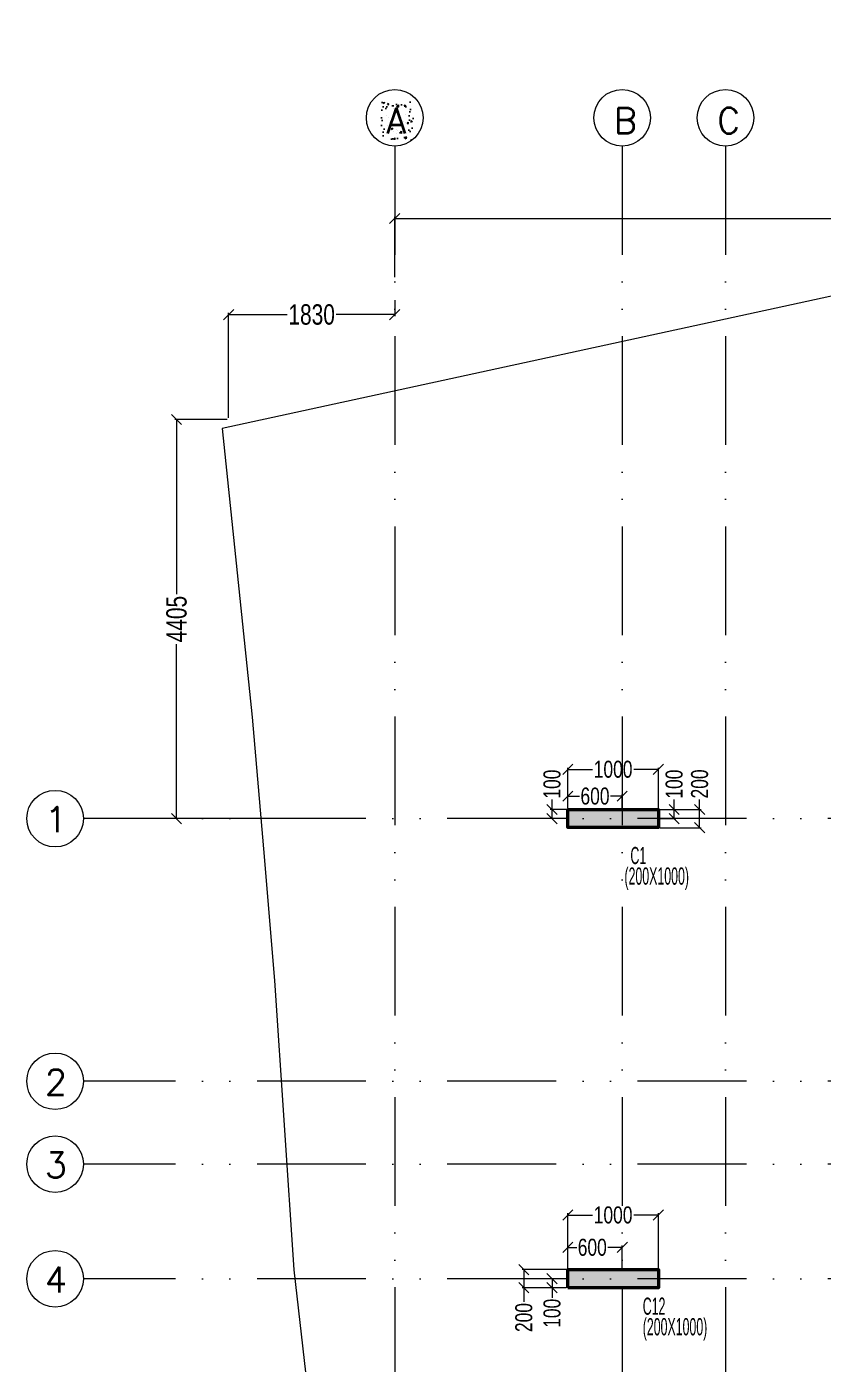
# Model space of a CAD drawing. Header units: millimetres. Extents: x 359 to 43503, y 1365 to 61403.
# Drawn here: x 359 to 9149, y 43944 to 58712 of the extents above; entities that cross this region are included whole.
import ezdxf

# ---------------------------------------------------------------- set-up
doc = ezdxf.new("R2010")
doc.units = ezdxf.units.MM
doc.linetypes.add('ACAD_ISO04W100', pattern=[30, 24, -3, 0, -3])
doc.linetypes.add('ACAD_ISO12W100', pattern=[21, 12, -3, 0, -3, 0, -3])
for name, color, linetype, lineweight in [('A-ANNO-DIMS', 8, 'Continuous', 15), ('A-ANNO-GRID-LINE', 9, 'ACAD_ISO04W100', 20), ('A-ANNO-GRID-TEXT', 2, 'Continuous', 15), ('A-CLMN', 5, 'Continuous', 50), ('A-CONC-PATT', 253, 'Continuous', 0), ('ESGridAnnotations', 181, 'Continuous', 20), ('S - GRID TXT', 4, 'Continuous', 13), ('S-COLS-IDEN', 4, 'Continuous', 9), ('STR-COL-DIM', 8, 'Continuous', 18)]:
    doc.layers.add(name, color=color, linetype=linetype, lineweight=lineweight)
doc.layers.add('AHC-A-HATCH', color=7, linetype='Continuous')
doc.styles.add('ROMANS', font='romans.shx')
doc.styles.add('SOBHA', font='swisscl.ttf')
doc.styles.add('Swis721 LtCn BT', font='swisscl.ttf', dxfattribs={"width": 0.7, "height": 250})
doc.dimstyles.new('S-75', dxfattribs={"dimscale": 75, "dimtxt": 2.5, "dimasz": 1.5, "dimexe": 0.25, "dimexo": 0.25, "dimgap": 0.1, "dimtad": 0, "dimdec": 0, "dimzin": 0, "dimdsep": 46, "dimtxsty": 'SOBHA', "dimblk": 'OBLIQUE', "dimcen": 0.09, "dimclrd": 9, "dimclre": 9, "dimclrt": 6, "dimadec": 5, "dimazin": 0, "dimtfac": 1, "dimtdec": 0, "dimtmove": 0, "dimatfit": 3, "dimfxl": 0.18, "dimtolj": 1, "dimtzin": 0, "dimlwd": -1, "dimlwe": -1, "dimarcsym": 0})

# ---------------------------------------------------------------- blocks, each defined once
blk = doc.blocks.new('A$Ca94b9103')
at = {"layer": 'A-CONC-PATT', "linetype": 'ByBlock'}
h = blk.add_hatch(color=256, dxfattribs=at)
h.dxf.hatch_style = 1
h.paths.add_polyline_path([(3110, 39786), (2110, 39786), (2110, 39586), (2110, 39586), (2310, 39586), (2310, 39586), (3110, 39586)])
at = {"layer": 'A-CONC-PATT'}
h = blk.add_hatch(color=256, dxfattribs=at)
h.dxf.hatch_style = 1
h.paths.add_polyline_path([(2110, 34706), (2110, 34506), (3110, 34506), (3110, 34706)])
at = {"layer": 'AHC-A-HATCH', "linetype": 'ByBlock'}
h = blk.add_hatch(dxfattribs=at)
h.set_pattern_fill('AR-CONC', color=8)
h.set_pattern_definition([(50, (327806.12, 1799510.83), (182.184669, -15.939086), [19.05, -209.55]), (355, (327806.12, 1799510.83), (-35.243421, 191.056845), [15.24, -167.640584]), (100.451445, (327821.3, 1799509.5), (146.941247, 175.117752), [16.190009, -178.090245]), (46.1842, (327806.12, 1799561.63), (271.07904, -42.042328), [28.575, -314.325]), (96.635558, (327828.7, 1799558.12), (237.404134, 247.426125), [24.285023, -267.13561]), (351.184151, (327806.12, 1799561.63), (237.404134, 247.426125), [22.859967, -251.45973]), (21, (327831.52, 1799548.93), (151.614391, -102.265198), [19.05, -209.55]), (326, (327831.52, 1799548.93), (61.802028, 184.187966), [15.24, -167.64]), (71.451445, (327844.15, 1799540.4), (213.41642, 81.922769), [16.190009, -178.089938]), (37.5, (327806.12, 1799510.83), (3.0886033, 84.5550389), [0, -165.608, 0, -170.18, 0, -168.275]), (7.5, (327806.12, 1799510.83), (66.8196625, 100.180575), [0, -97.028, 0, -161.798, 0, -64.135]), (327.5, (327749.48, 1799510.83), (135.5905952, -5.728744), [0, -63.5, 0, -198.12, 0, -262.89]), (317.5, (327724.08, 1799510.83), (148.129181, 25.426491), [0, -82.55, 0, -131.572, 0, -186.69])])
h.paths.add_polyline_path([(51, 47181), (407, 47181), (407, 47604), (51, 47604)])
at = {"layer": 'A-CLMN', "elevation": -1}
for points in [[(2310, 39586), (2310, 39586), (2110, 39586), (2110, 39586), (2110, 39786), (3110, 39786), (3110, 39586)], [(2110, 34506), (2110, 34706), (3110, 34706), (3110, 34506)]]:
    blk.add_lwpolyline(points, close=True, dxfattribs=at)
blk = doc.blocks.new('_Oblique')
at = {"color": 0, "linetype": 'ByBlock', "lineweight": -2}
blk.add_line((-0.5, -0.5), (0.5, 0.5), dxfattribs=at)
blk = doc.blocks.new('*D442')
at = {"layer": 'Defpoints', "color": 0, "transparency": 16777216}
for p in [(54435, -1588953), (20470, -1589618, 0), (54435, -1589618, 0)]:
    blk.add_point(p, dxfattribs=at)
at = {"layer": 'STR-COL-DIM', "color": 9, "transparency": 16777216}
for p, q in [((20470, -1589600), (20470, -1588934)), ((20470, -1588953), (33527, -1588953)), ((54435, -1588953), (34216, -1588953)), ((54435, -1589600), (54435, -1588934))]:
    blk.add_line(p, q, dxfattribs=at)
at = {"layer": 'STR-COL-DIM', "color": 9, "transparency": 16777216, "xscale": 112.5, "yscale": 112.5, "zscale": 112.5, "rotation": 180}
blk.add_blockref('_Oblique', (20470, -1588953), dxfattribs=at)
at = {"layer": 'STR-COL-DIM', "color": 9, "transparency": 16777216, "xscale": 112.5, "yscale": 112.5, "zscale": 112.5}
blk.add_blockref('_Oblique', (54435, -1588953), dxfattribs=at)
at = {"layer": 'STR-COL-DIM', "color": 6, "transparency": 16777216, "insert": (33872, -1588953), "char_height": 225, "attachment_point": 5, "style": 'SOBHA'}
blk.add_mtext('\\A1;33965', dxfattribs=at)
blk = doc.blocks.new('*D777')
at = {"layer": 'Defpoints', "color": 0, "transparency": 16777216}
for p in [(6156, 50069), (6330, 50069), (6330, 49969, 0)]:
    blk.add_point(p, dxfattribs=at)
at = {"layer": 'STR-COL-DIM', "color": 9, "transparency": 16777216}
for p, q in [((6311, 50069), (6137, 50069)), ((6156, 50069), (6156, 50181)), ((6156, 49969), (6156, 50069)), ((6311, 49969), (6137, 49969))]:
    blk.add_line(p, q, dxfattribs=at)
at = {"layer": 'STR-COL-DIM', "color": 9, "transparency": 16777216, "xscale": 112.5, "yscale": 112.5, "zscale": 112.5}
for p, rotation in [((6156, 50069), 90), ((6156, 49969), 270)]:
    blk.add_blockref('_Oblique', p, dxfattribs=dict(at, rotation=rotation))
at = {"layer": 'STR-COL-DIM', "color": 6, "transparency": 16777216, "insert": (6156, 50350), "char_height": 187.5, "attachment_point": 5, "rotation": 90, "style": 'SOBHA'}
blk.add_mtext('\\A1;100', dxfattribs=at)
blk = doc.blocks.new('*D778')
at = {"layer": 'Defpoints', "color": 0, "transparency": 16777216}
for p in [(7330, 50513), (6330, 50069, 0), (7330, 50069)]:
    blk.add_point(p, dxfattribs=at)
at = {"layer": 'STR-COL-DIM', "color": 9, "transparency": 16777216}
for p, q in [((6330, 50087), (6330, 50531)), ((6330, 50513), (6602, 50513)), ((7330, 50513), (7058, 50513)), ((7330, 50087), (7330, 50531))]:
    blk.add_line(p, q, dxfattribs=at)
at = {"layer": 'STR-COL-DIM', "color": 9, "transparency": 16777216, "xscale": 112.5, "yscale": 112.5, "zscale": 112.5, "rotation": 180}
blk.add_blockref('_Oblique', (6330, 50513), dxfattribs=at)
at = {"layer": 'STR-COL-DIM', "color": 9, "transparency": 16777216, "xscale": 112.5, "yscale": 112.5, "zscale": 112.5}
blk.add_blockref('_Oblique', (7330, 50513), dxfattribs=at)
at = {"layer": 'STR-COL-DIM', "color": 6, "transparency": 16777216, "insert": (6830, 50513), "char_height": 187.5, "attachment_point": 5, "style": 'SOBHA'}
blk.add_mtext('\\A1;1000', dxfattribs=at)
blk = doc.blocks.new('*D779')
at = {"layer": 'Defpoints', "color": 0, "transparency": 16777216}
for p in [(6330, 50217), (6330, 50069), (6930, 50069, 0)]:
    blk.add_point(p, dxfattribs=at)
at = {"layer": 'STR-COL-DIM', "color": 9, "transparency": 16777216}
for p, q in [((6330, 50087), (6330, 50235)), ((6330, 50217), (6458, 50217)), ((6930, 50217), (6802, 50217)), ((6930, 50087), (6930, 50235))]:
    blk.add_line(p, q, dxfattribs=at)
at = {"layer": 'STR-COL-DIM', "color": 9, "transparency": 16777216, "xscale": 112.5, "yscale": 112.5, "zscale": 112.5, "rotation": 180}
blk.add_blockref('_Oblique', (6330, 50217), dxfattribs=at)
at = {"layer": 'STR-COL-DIM', "color": 9, "transparency": 16777216, "xscale": 112.5, "yscale": 112.5, "zscale": 112.5}
blk.add_blockref('_Oblique', (6930, 50217), dxfattribs=at)
at = {"layer": 'STR-COL-DIM', "color": 6, "transparency": 16777216, "insert": (6630, 50217), "char_height": 187.5, "attachment_point": 5, "style": 'SOBHA'}
blk.add_mtext('\\A1;600', dxfattribs=at)
blk = doc.blocks.new('*D780')
at = {"layer": 'Defpoints', "color": 0, "transparency": 16777216}
for p in [(7330, 50069, -1), (7785, 50069), (7330, 49869, -1)]:
    blk.add_point(p, dxfattribs=at)
at = {"layer": 'STR-COL-DIM', "color": 9, "transparency": 16777216}
for p, q in [((7349, 50069), (7803, 50069)), ((7785, 50069), (7785, 50181)), ((7785, 49869), (7785, 50069)), ((7349, 49869), (7803, 49869))]:
    blk.add_line(p, q, dxfattribs=at)
at = {"layer": 'STR-COL-DIM', "color": 9, "transparency": 16777216, "xscale": 112.5, "yscale": 112.5, "zscale": 112.5}
for p, rotation in [((7785, 50069), 90), ((7785, 49869), 270)]:
    blk.add_blockref('_Oblique', p, dxfattribs=dict(at, rotation=rotation))
at = {"layer": 'STR-COL-DIM', "color": 6, "transparency": 16777216, "insert": (7785, 50352), "char_height": 187.5, "attachment_point": 5, "rotation": 90, "style": 'SOBHA'}
blk.add_mtext('\\A1;200', dxfattribs=at)
blk = doc.blocks.new('*D781')
at = {"layer": 'Defpoints', "color": 0, "transparency": 16777216}
for p in [(7330, 50069), (7504, 50069), (7330, 49969, 0)]:
    blk.add_point(p, dxfattribs=at)
at = {"layer": 'STR-COL-DIM', "color": 9, "transparency": 16777216}
for p, q in [((7349, 50069), (7523, 50069)), ((7504, 50069), (7504, 50181)), ((7504, 49969), (7504, 50069)), ((7349, 49969), (7523, 49969))]:
    blk.add_line(p, q, dxfattribs=at)
at = {"layer": 'STR-COL-DIM', "color": 9, "transparency": 16777216, "xscale": 112.5, "yscale": 112.5, "zscale": 112.5}
for p, rotation in [((7504, 50069), 90), ((7504, 49969), 270)]:
    blk.add_blockref('_Oblique', p, dxfattribs=dict(at, rotation=rotation))
at = {"layer": 'STR-COL-DIM', "color": 6, "transparency": 16777216, "insert": (7504, 50350), "char_height": 187.5, "attachment_point": 5, "rotation": 90, "style": 'SOBHA'}
blk.add_mtext('\\A1;100', dxfattribs=at)
blk = doc.blocks.new('*D822')
at = {"layer": 'Defpoints', "color": 0, "transparency": 16777216}
for p in [(6156, 44789), (6330, 44889, 0), (6330, 44789)]:
    blk.add_point(p, dxfattribs=at)
at = {"layer": 'STR-COL-DIM', "color": 9, "transparency": 16777216}
for p, q in [((6311, 44889), (6137, 44889)), ((6311, 44789), (6137, 44789)), ((6156, 44889), (6156, 44789)), ((6156, 44789), (6156, 44676))]:
    blk.add_line(p, q, dxfattribs=at)
at = {"layer": 'STR-COL-DIM', "color": 9, "transparency": 16777216, "xscale": 112.5, "yscale": 112.5, "zscale": 112.5}
for p, rotation in [((6156, 44889), 90), ((6156, 44789), 270)]:
    blk.add_blockref('_Oblique', p, dxfattribs=dict(at, rotation=rotation))
at = {"layer": 'STR-COL-DIM', "color": 6, "transparency": 16777216, "insert": (6156, 44507), "char_height": 187.5, "attachment_point": 5, "rotation": 90, "style": 'SOBHA'}
blk.add_mtext('\\A1;100', dxfattribs=at)
blk = doc.blocks.new('*D823')
at = {"layer": 'Defpoints', "color": 0, "transparency": 16777216}
for p in [(5845, 44989), (6330, 44989, 0), (6330, 44789, 0)]:
    blk.add_point(p, dxfattribs=at)
at = {"layer": 'STR-COL-DIM', "color": 9, "transparency": 16777216}
for p, q in [((6311, 44989), (5827, 44989)), ((5845, 44989), (5845, 44789)), ((6311, 44789), (5827, 44789)), ((5845, 44789), (5845, 44632))]:
    blk.add_line(p, q, dxfattribs=at)
at = {"layer": 'STR-COL-DIM', "color": 9, "transparency": 16777216, "xscale": 112.5, "yscale": 112.5, "zscale": 112.5}
for p, rotation in [((5845, 44989), 90), ((5845, 44789), 270)]:
    blk.add_blockref('_Oblique', p, dxfattribs=dict(at, rotation=rotation))
at = {"layer": 'STR-COL-DIM', "color": 6, "transparency": 16777216, "insert": (5845, 44460), "char_height": 187.5, "attachment_point": 5, "rotation": 90, "style": 'SOBHA'}
blk.add_mtext('\\A1;200', dxfattribs=at)
blk = doc.blocks.new('*D824')
at = {"layer": 'Defpoints', "color": 0, "transparency": 16777216}
for p in [(7330, 45592), (6330, 44989, 0), (7330, 44989, 0)]:
    blk.add_point(p, dxfattribs=at)
at = {"layer": 'STR-COL-DIM', "color": 9, "transparency": 16777216}
for p, q in [((6330, 45007), (6330, 45611)), ((6330, 45592), (6602, 45592)), ((7330, 45592), (7058, 45592)), ((7330, 45007), (7330, 45611))]:
    blk.add_line(p, q, dxfattribs=at)
at = {"layer": 'STR-COL-DIM', "color": 9, "transparency": 16777216, "xscale": 112.5, "yscale": 112.5, "zscale": 112.5, "rotation": 180}
blk.add_blockref('_Oblique', (6330, 45592), dxfattribs=at)
at = {"layer": 'STR-COL-DIM', "color": 9, "transparency": 16777216, "xscale": 112.5, "yscale": 112.5, "zscale": 112.5}
blk.add_blockref('_Oblique', (7330, 45592), dxfattribs=at)
at = {"layer": 'STR-COL-DIM', "color": 6, "transparency": 16777216, "insert": (6830, 45592), "char_height": 187.5, "attachment_point": 5, "style": 'SOBHA'}
blk.add_mtext('\\A1;1000', dxfattribs=at)
blk = doc.blocks.new('*D825')
at = {"layer": 'Defpoints', "color": 0, "transparency": 16777216}
for p in [(6330, 45235), (6330, 44989), (6931, 44989)]:
    blk.add_point(p, dxfattribs=at)
at = {"layer": 'STR-COL-DIM', "color": 9, "transparency": 16777216}
for p, q in [((6330, 45007), (6330, 45254)), ((6330, 45235), (6428, 45235)), ((6931, 45235), (6772, 45235)), ((6931, 45007), (6931, 45254))]:
    blk.add_line(p, q, dxfattribs=at)
at = {"layer": 'STR-COL-DIM', "color": 9, "transparency": 16777216, "xscale": 112.5, "yscale": 112.5, "zscale": 112.5, "rotation": 180}
blk.add_blockref('_Oblique', (6330, 45235), dxfattribs=at)
at = {"layer": 'STR-COL-DIM', "color": 9, "transparency": 16777216, "xscale": 112.5, "yscale": 112.5, "zscale": 112.5}
blk.add_blockref('_Oblique', (6931, 45235), dxfattribs=at)
at = {"layer": 'STR-COL-DIM', "color": 6, "transparency": 16777216, "insert": (6600, 45235), "char_height": 187.5, "attachment_point": 5, "style": 'SOBHA'}
blk.add_mtext('\\A1;600', dxfattribs=at)
blk = doc.blocks.new('*D513')
at = {"layer": 'Defpoints', "color": 0, "transparency": 16777216}
for p in [(2012, 54375), (2587, 54375, 0), (3232, 49969, 0)]:
    blk.add_point(p, dxfattribs=at)
at = {"layer": 'STR-COL-DIM', "color": 9, "transparency": 16777216}
for p, q in [((2569, 54375), (1993, 54375)), ((2012, 54375), (2012, 52448)), ((2012, 49969), (2012, 51896)), ((3213, 49969), (1993, 49969))]:
    blk.add_line(p, q, dxfattribs=at)
at = {"layer": 'STR-COL-DIM', "color": 9, "transparency": 16777216, "xscale": 112.5, "yscale": 112.5, "zscale": 112.5}
for p, rotation in [((2012, 54375), 90), ((2012, 49969), 270)]:
    blk.add_blockref('_Oblique', p, dxfattribs=dict(at, rotation=rotation))
at = {"layer": 'STR-COL-DIM', "color": 6, "transparency": 16777216, "insert": (2012, 52172), "char_height": 225, "attachment_point": 5, "rotation": 90, "style": 'SOBHA'}
blk.add_mtext('\\A1;4405', dxfattribs=at)
blk = doc.blocks.new('*D516')
at = {"layer": 'Defpoints', "color": 0, "transparency": 16777216}
for p in [(4420, 55712, 0), (4420, 55534), (2587, 54375, 0)]:
    blk.add_point(p, dxfattribs=at)
at = {"layer": 'STR-COL-DIM', "color": 9, "transparency": 16777216}
for p, q in [((4420, 55694), (4420, 55515)), ((2587, 54394), (2587, 55553)), ((2587, 55534), (3231, 55534)), ((4420, 55534), (3775, 55534))]:
    blk.add_line(p, q, dxfattribs=at)
at = {"layer": 'STR-COL-DIM', "color": 9, "transparency": 16777216, "xscale": 112.5, "yscale": 112.5, "zscale": 112.5, "rotation": 180}
blk.add_blockref('_Oblique', (2587, 55534), dxfattribs=at)
at = {"layer": 'STR-COL-DIM', "color": 9, "transparency": 16777216, "xscale": 112.5, "yscale": 112.5, "zscale": 112.5}
blk.add_blockref('_Oblique', (4420, 55534), dxfattribs=at)
at = {"layer": 'STR-COL-DIM', "color": 6, "transparency": 16777216, "insert": (3503, 55534), "char_height": 225, "attachment_point": 5, "style": 'SOBHA'}
blk.add_mtext('\\A1;1830', dxfattribs=at)
blk = doc.blocks.new('A$Cacf424a8')
at = {"layer": 'S-COLS-IDEN', "color": 3, "char_height": 190, "width": 501.43, "attachment_point": 1, "style": 'Swis721 LtCn BT'}
for s, insert in [('\\pxt2;C1', (691, -412, 0)), ('C12', (827, -5388, -1))]:
    blk.add_mtext(s, dxfattribs=dict(at, insert=insert))
at = {"layer": 'S-COLS-IDEN', "char_height": 190, "width": 501.43, "attachment_point": 1, "style": 'Swis721 LtCn BT'}
for insert in [(625, -639, 0), (827, -5615, -1)]:
    blk.add_mtext('(200X1000)', dxfattribs=dict(at, insert=insert))
blk = doc.blocks.new('STRG')
at = {"layer": 'A-ANNO-DIMS', "linetype": 'ACAD_ISO12W100', "ltscale": 100}
for p, q in [((20470.1, -1588153, -0.3), (20470.1, -1637469.2, -0.3)), ((22980.1, -1588153, -0.1), (22980.1, -1637469.2, -0.1)), ((24120.1, -1588153, -0.1), (24120.1, -1637469.2, -0.1)), ((55854, -1595579.8, -0.8), (17033.9, -1595579.8, -0.8)), ((55854, -1598479.8, -0.3), (17033.9, -1598479.8, -0.3)), ((55854, -1599394.8, -0.1), (17033.9, -1599394.8, -0.1)), ((55854, -1600659.7, -0.8), (17033.9, -1600659.7, -0.8))]:
    blk.add_line(p, q, dxfattribs=at)
at = {"layer": 'A-ANNO-GRID-TEXT'}
for centre in [(20470.1, -1587840.8, -0.3), (22980.1, -1587840.8, -0.1), (24120.1, -1587840.8, -0.1), (16721.7, -1595579.8, -0.8), (16721.7, -1598479.8, -0.3), (16721.7, -1599394.8), (16721.7, -1600659.7)]:
    blk.add_circle(centre, 312.3, dxfattribs=at)
at = {"layer": 'A-ANNO-GRID-TEXT', "style": 'ROMANS'}
for s, p in [('A', (20377.7, -1588013.6)), ('B', (22887.7, -1588013.6, 0.2)), ('C', (24027.7, -1588013.6, 0.2)), ('1', (16610.3, -1595730.5, -0.6)), ('2', (16610.3, -1598630.6, 0)), ('3', (16610.3, -1599545.5, 0.3)), ('4', (16610.3, -1600810.5, 0.3))]:
    blk.add_text(s, height=282.2, dxfattribs=at).set_placement(p)
at = {"layer": 'STR-COL-DIM'}
dim = blk.add_linear_dim(base=(54435.1, -1588953), p1=(20469.8, -1589618.3, -0.3), p2=(54435.1, -1589618.3, -0.4), dimstyle='S-75', override={"dimtxt": 3, "dimtmove": 1}, dxfattribs=at)
dim.commit()
dim.dimension.update_dxf_attribs({"geometry": '*D442', "text_midpoint": (33871.6, -1588953), "dimtype": 128})

msp = doc.modelspace()

# ---------------------------------------------------------------- linework, layer by layer
at = {"layer": 'ESGridAnnotations', "ltscale": 0.01, "elevation": -2692.9}
msp.add_lwpolyline([(22243.8, 58712.3), (20770.2, 58285.2), (19994.2, 58073.4), (2516.2, 54275.2), (2846.6, 51090.9), (2969.7, 49635.8), (3092.9, 48180.7), (3199.7, 46583.1), (3306.5, 44985.6), (3746, 41111.9), (2130.4, 35963.8), (1833.7, 31994.7)], dxfattribs=at)

# ---------------------------------------------------------------- block references
msp.add_blockref('A$Ca94b9103', (4219.5, 10283.2, 0.8))
at = {"layer": 'A-ANNO-GRID-LINE'}
msp.add_blockref('STRG', (-16050.5, 1645548.5, 0.4), dxfattribs=at)
at = {"layer": 'S - GRID TXT', "color": 210, "linetype": 'ByBlock'}
msp.add_blockref('A$Cacf424a8', (6329.9, 50068.7), dxfattribs=at)

# ---------------------------------------------------------------- dimensions: what is measured, and where the dimension line sits
at = {"layer": 'STR-COL-DIM'}
dim = msp.add_linear_dim(base=(4419.5, 55534.1, 0.4), p1=(2587.3, 54375.1, 0.8), p2=(4419.5, 55712.4, 0.5), dimstyle='S-75', override={"dimtxt": 3, "dimrnd": 5}, dxfattribs=at)
dim.commit()
dim.dimension.update_dxf_attribs({"geometry": '*D516', "text_midpoint": (3503.4, 55534.1, 0.4)})
dim = msp.add_linear_dim(base=(2011.6, 54375.1, 0.4), p1=(3231.8, 49968.7, -0.1), p2=(2587.3, 54375.1, 0.8), angle=90, dimstyle='S-75', override={"dimtxt": 3, "dimrnd": 5}, dxfattribs=at)
dim.commit()
dim.dimension.update_dxf_attribs({"geometry": '*D513', "text_midpoint": (2011.6, 52171.9, 0.4)})
for base, p1, p2, picture, middle in [((6156, 50068.7), (6329.9, 49968.7, -0.4), (6329.9, 50068.7), '*D777', (6156, 50350.3)), ((7784.7, 50068.7, 0.8), (7329.9, 49868.7), (7329.9, 50068.7), '*D780', (7784.7, 50352.4, 0.8)), ((7503.8, 50068.7, -0.1), (7329.9, 49968.7, -0.5), (7329.9, 50068.7, -0.1), '*D781', (7503.8, 50350.3, -0.1)), ((6156, 44788.7, -0.4), (6329.9, 44888.7, -0.8), (6329.9, 44788.7, -0.4), '*D822', (6156, 44507.1, -0.4))]:
    dim = msp.add_linear_dim(base=base, p1=p1, p2=p2, angle=90, dimstyle='S-75', dxfattribs=at)
    dim.commit()
    dim.dimension.update_dxf_attribs({"geometry": picture, "text_midpoint": middle})
for base, p1, p2, picture, middle in [((7329.9, 50512.6), (6329.9, 50068.7, -0.4), (7329.9, 50068.7), '*D778', (6829.9, 50512.6)), ((7329.9, 45591.9, -0.4), (6329.9, 44988.7, -0.8), (7329.9, 44988.7, -0.8), '*D824', (6829.9, 45591.9, -0.4))]:
    dim = msp.add_linear_dim(base=base, p1=p1, p2=p2, dimstyle='S-75', dxfattribs=at)
    dim.commit()
    dim.dimension.update_dxf_attribs({"geometry": picture, "text_midpoint": middle})
for base, p1, p2, picture, middle in [((6329.9, 50216.7), (6929.8, 50068.7, 0.3), (6329.9, 50068.7), '*D779', (6629.9, 50216.7)), ((6329.9, 45234.9, -0.4), (6930.6, 44988.7, -0.4), (6329.9, 44988.7, -0.4), '*D825', (6600, 45234.9, -0.4))]:
    dim = msp.add_linear_dim(base=base, p1=p1, p2=p2, dimstyle='S-75', override={"dimrnd": 5}, dxfattribs=at)
    dim.commit()
    dim.dimension.update_dxf_attribs({"geometry": picture, "text_midpoint": middle, "dimtype": 160})
dim = msp.add_linear_dim(base=(5845.3, 44988.7, -0.4), p1=(6329.9, 44788.7, -0.8), p2=(6329.9, 44988.7, -0.8), angle=90, dimstyle='S-75', dxfattribs=at)
dim.commit()
dim.dimension.update_dxf_attribs({"geometry": '*D823', "text_midpoint": (5845.3, 44460.3, -0.4), "dimtype": 160})

doc.saveas('drawing.dxf')
